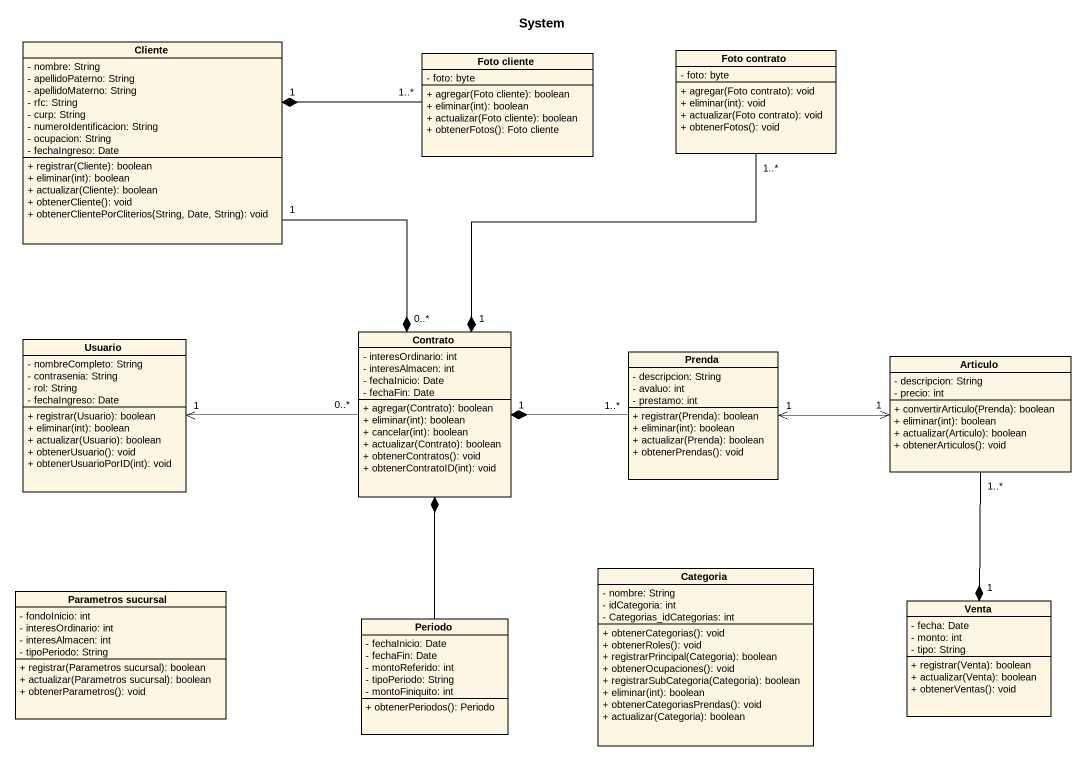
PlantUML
@startuml
title System
hide circle
hide empty members
skinparam classAttributeIconSize 0
class Cliente {
  - nombre: String
  - apellidoPaterno: String
  - apellidoMaterno: String
  - rfc: String
  - curp: String
  - numeroIdentificacion: String
  - ocupacion: String
  - fechaIngreso: Date
  + registrar(Cliente): boolean
  + eliminar(int): boolean
  + actualizar(Cliente): boolean
  + obtenerCliente(): void
  + obtenerClientePorCliterios(String, Date, String): void
}
class "Foto cliente" as Foto_cliente {
  - foto: byte
  + agregar(Foto cliente): boolean
  + eliminar(int): boolean
  + actualizar(Foto cliente): boolean
  + obtenerFotos(): Foto cliente
}
class "Foto contrato" as Foto_contrato {
  - foto: byte
  + agregar(Foto contrato): void
  + eliminar(int): void
  + actualizar(Foto contrato): void
  + obtenerFotos(): void
}
class Usuario {
  - nombreCompleto: String
  - contrasenia: String
  - rol: String
  - fechaIngreso: Date
  + registrar(Usuario): boolean
  + eliminar(int): boolean
  + actualizar(Usuario): boolean
  + obtenerUsuario(): void
  + obtenerUsuarioPorID(int): void
}
class Contrato {
  - interesOrdinario: int
  - interesAlmacen: int
  - fechaInicio: Date
  - fechaFin: Date
  + agregar(Contrato): boolean
  + eliminar(int): boolean
  + cancelar(int): boolean
  + actualizar(Contrato): boolean
  + obtenerContratos(): void
  + obtenerContratoID(int): void
}
class Prenda {
  - descripcion: String
  - avaluo: int
  - prestamo: int
  + registrar(Prenda): boolean
  + eliminar(int): boolean
  + actualizar(Prenda): boolean
  + obtenerPrendas(): void
}
class Articulo {
  - descripcion: String
  - precio: int
  + convertirArticulo(Prenda): boolean
  + eliminar(int): boolean
  + actualizar(Articulo): boolean
  + obtenerArticulos(): void
}
class Categoria {
  - nombre: String
  - idCategoria: int
  - Categorias_idCategorias: int
  + obtenerCategorias(): void
  + obtenerRoles(): void
  + registrarPrincipal(Categoria): boolean
  + obtenerOcupaciones(): void
  + registrarSubCategoria(Categoria): boolean
  + eliminar(int): boolean
  + obtenerCategoriasPrendas(): void
  + actualizar(Categoria): boolean
}
class "Parametros sucursal" as Parametros_sucursal {
  - fondoInicio: int
  - interesOrdinario: int
  - interesAlmacen: int
  - tipoPeriodo: String
  + registrar(Parametros sucursal): boolean
  + actualizar(Parametros sucursal): boolean
  + obtenerParametros(): void
}
class Venta {
  - fecha: Date
  - monto: int
  - tipo: String
  + registrar(Venta): boolean
  + actualizar(Venta): boolean
  + obtenerVentas(): void
}
class Periodo {
  - fechaInicio: Date
  - fechaFin: Date
  - montoReferido: int
  - tipoPeriodo: String
  - montoFiniquito: int
  + obtenerPeriodos(): Periodo
}
Cliente "1" --* "0..*" Contrato
Foto_cliente "1..*" -left-* "1" Cliente
Foto_contrato "1..*" --* "1" Contrato
Contrato "0..*" -left-> "1" Usuario
Prenda "1..*" -left-* "1" Contrato
Prenda "1" <-right-> "1" Articulo
Articulo "1..*" --* "1" Venta
Periodo -up-* Contrato
@enduml
